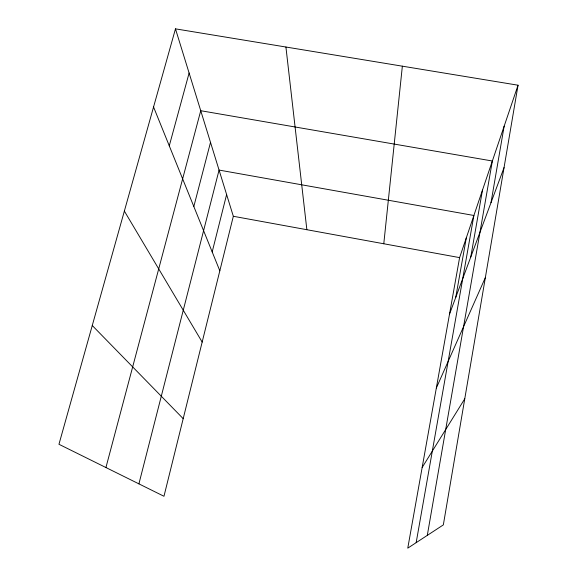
<?xml version="1.0" encoding="UTF-8"?>
<svg xmlns="http://www.w3.org/2000/svg" width="577" height="577" viewBox="0 0 577 577"><rect width="100%" height="100%" fill="white"/><g stroke="black" fill="none" stroke-linecap="round" stroke-linejoin="round"><path stroke-width="0.87" d="M383.784 243.768L402.357 66.175M518.045 85.208L443.338 524.897L407.766 548.15L459.602 257.616L518.045 85.208L175.473 28.85L58.955 444.283L163.969 496.27L233.332 216.281L175.473 28.85M490.998 202.664L504.147 126.197M427.297 535.384L492.354 161.005L200.746 110.712L105.93 467.543M416.161 542.661L473.883 215.481L219.065 170.071L138.906 483.865M470.76 257.039L482.487 190.1M455.736 297.407L466.317 237.818M212.192 251.925L226.617 194.528M193.822 206.516L210.511 142.36M169.27 145.83L189.112 73.019M449.526 314.104L504.046 167.597M436.342 387.996L485.358 277.58M422.155 467.5L464.766 398.786M233.332 216.281L459.602 257.616M92.27 325.522L183.197 418.657M124.365 211.088L202.174 342.067M153.561 106.99L219.823 270.801M285.918 47.018L306.863 229.711"/></g></svg>
